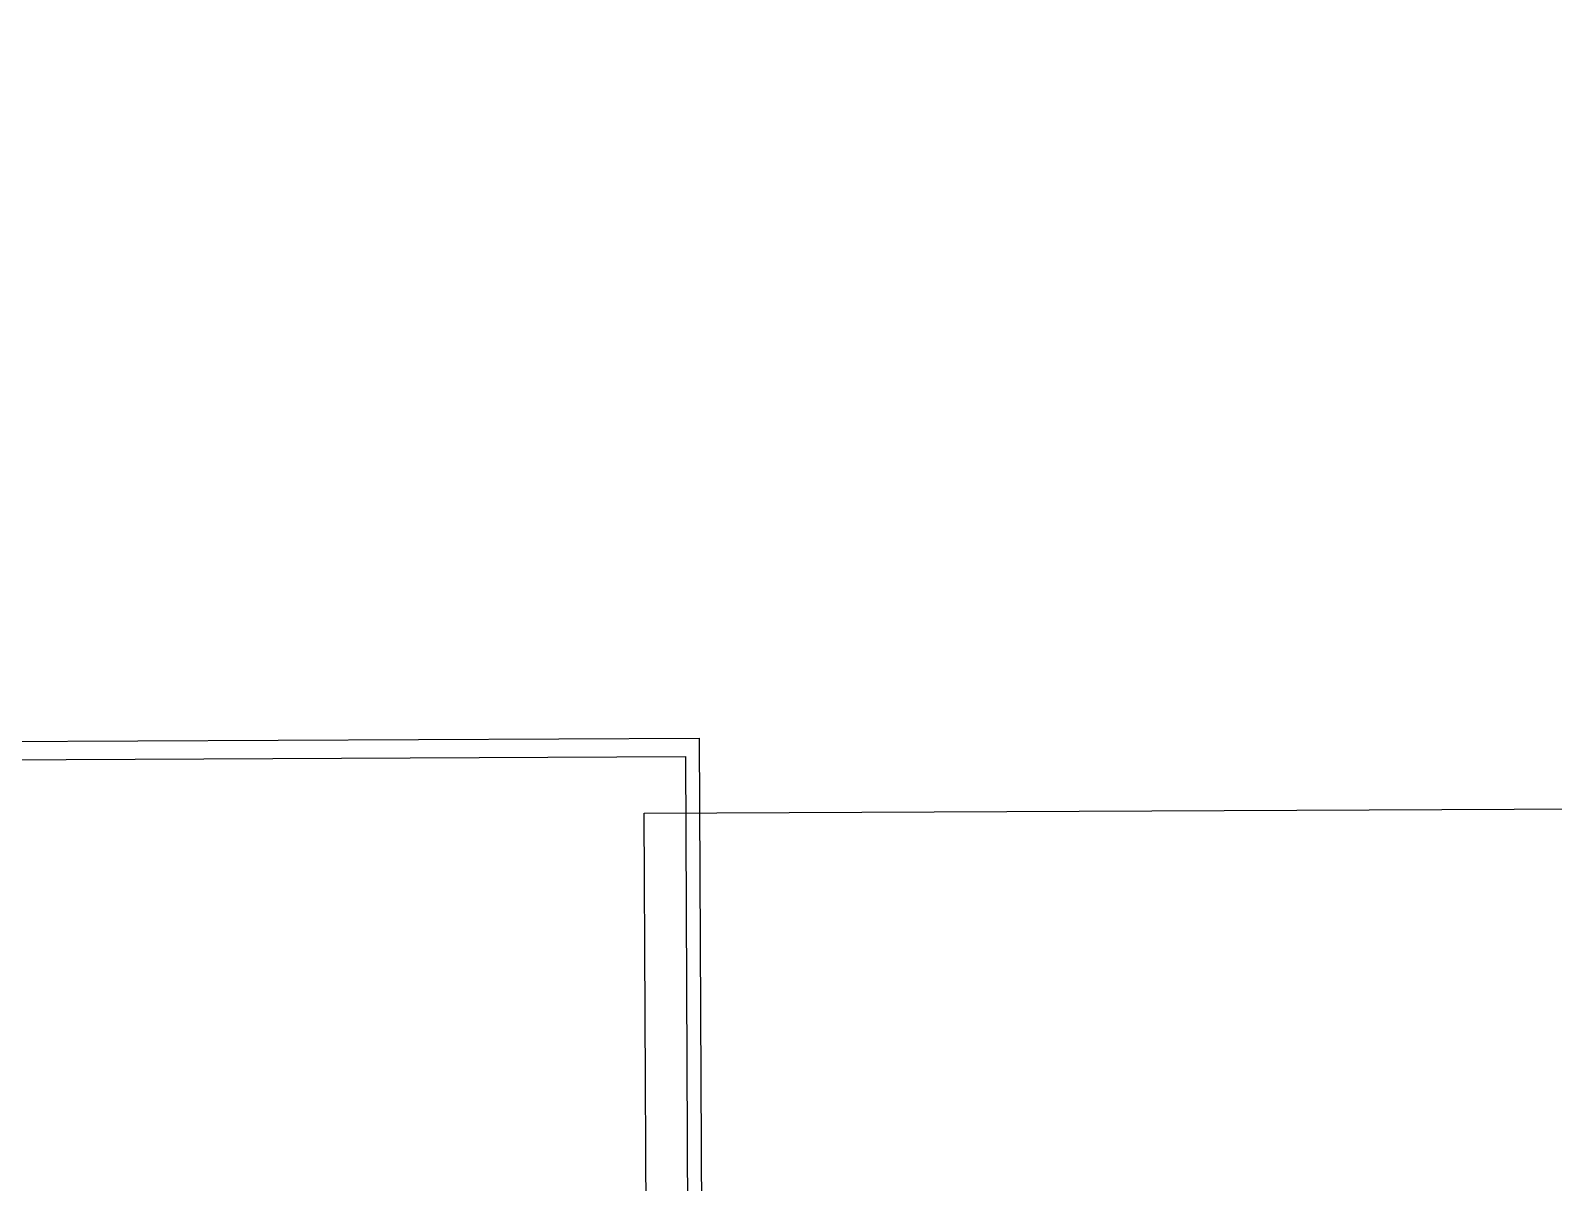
# Model space of a CAD drawing. Header units: metres. Extents: x 565382 to 572500, y 2710622 to 2713609.
# Drawn here: x 567061 to 567783, y 2712009 to 2712555 of the extents above; entities that cross this region are included whole.
import ezdxf

# ---------------------------------------------------------------- set-up
doc = ezdxf.new("R2010")
doc.units = ezdxf.units.M
doc.header["$XCLIPFRAME"] = 0
doc.layers.add('Map', color=7, linetype='Continuous')
picture_1 = doc.add_image_def('image1.tif', size_in_pixel=(6477, 4192))
picture_2 = doc.add_image_def('image3.tif', size_in_pixel=(5617, 4651))
picture_3 = doc.add_image_def('image4.tif', size_in_pixel=(3174, 4553))
picture_4 = doc.add_image_def('image7.ecw', size_in_pixel=(141138, 138548))

msp = doc.modelspace()

# ---------------------------------------------------------------- pictures from other files: only their frames are drawn
image = msp.add_image(picture_4, insert=(535375.155, 2678558.89), size_in_units=(64920.8832, 63729.5308), dxfattribs=dict(fade=70))
image.set_boundary_path([(65235.0298, 62347.83188), (74870.3127, 68841.8064)])
at = {"layer": 'Map'}
image = msp.add_image(picture_2, insert=(566617.907, 2711584.0414), size_in_units=(763.1884, 631.9368), rotation=0.2744551, dxfattribs=dict(at, fade=70))
image.dxf.flags = 7
image = msp.add_image(picture_3, insert=(566943.2232, 2711590.1188), size_in_units=(431.3384, 618.741), rotation=0.2751086, dxfattribs=dict(at, fade=70))
image.dxf.flags = 7
image = msp.add_image(picture_1, insert=(567354.8431, 2711614.4383), size_in_units=(880.0439, 569.576), rotation=0.2777165, dxfattribs=dict(at, fade=70))
image.dxf.flags = 7

doc.saveas('drawing.dxf')
